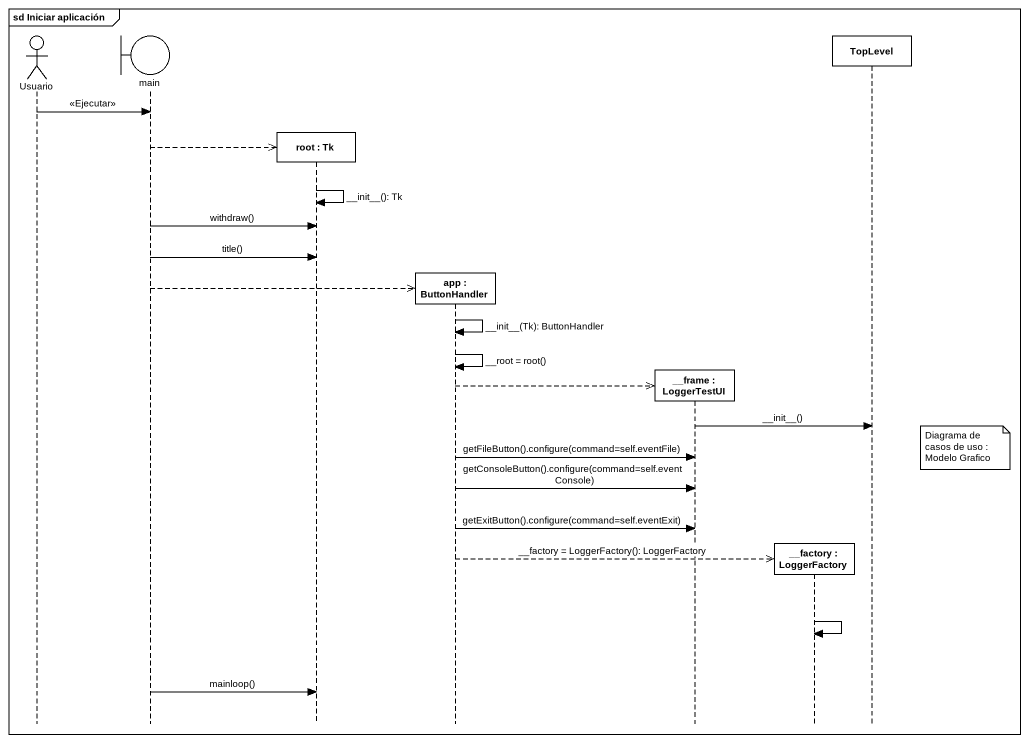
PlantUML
@startuml
mainframe sd Iniciar aplicación
hide footbox
actor Usuario
boundary main
participant "root : Tk" as root
participant "app : ButtonHandler" as app
participant "__frame : LoggerTestUI" as frame_
participant "__factory : LoggerFactory" as factory
participant TopLevel

Usuario -> main : <<Ejecutar>>
main -->> root **
root -> root : ~__init~__(): Tk
main -> root : withdraw()
main -> root : title()
main -->> app **
app -> app : ~__init~__(Tk): ButtonHandler
app -> app : __root = root()
app -->> frame_ **
frame_ -> TopLevel : ~__init~__()
note right of TopLevel : Diagrama de casos de uso : Modelo Grafico
app -> frame_ : getFileButton().configure(command=self.eventFile)
app -> frame_ : getConsoleButton().configure(command=self.eventConsole)
app -> frame_ : getExitButton().configure(command=self.eventExit)
app -->> factory ** : __factory = LoggerFactory(): LoggerFactory
factory -> factory
main -> root : mainloop()
@enduml
